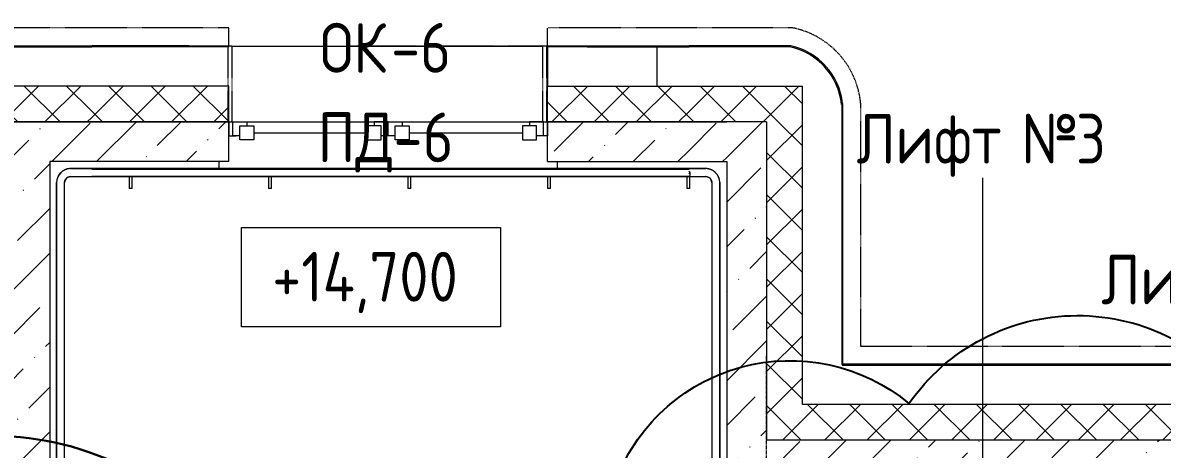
# Model space of a CAD drawing. Header units: millimetres. Extents: x -60946 to 138510, y -262288 to 24501.
# Drawn here: x 42074 to 47796, y -240754 to -238611 of the extents above; entities that cross this region are included whole.
import ezdxf

# ---------------------------------------------------------------- set-up
doc = ezdxf.new("R2010")
doc.units = ezdxf.units.MM
doc.linetypes.add('ADSK_Линия сетки', pattern=[25, 20, -2.5, 0, -2.5])
doc.linetypes.add('ADSK_Невидимые', pattern=[5, 3, -2])
for name, color, linetype, lineweight in [('2)Тип-3', 7, 'Continuous', 60), ('_ Окна', 7, 'Continuous', 18), ('Аннотация', 7, 'Continuous', 20), ('Марки окон', 7, 'Continuous', 20), ('Обобщенные модели', 7, 'ADSK_Невидимые', 18), ('Ограждение', 7, 'Continuous', 9), ('Окна', 7, 'Continuous', 9), ('Оси', 7, 'Continuous', 9), ('Отметки', 7, 'Continuous', 9), ('Панели витража', 7, 'Continuous', 9), ('Стены наружные', 7, 'Continuous', 18), ('Стены несущие', 7, 'Continuous', 30), ('Стены отделка', 7, 'Continuous', 30), ('Стены штриховка', 7, 'Continuous', 9)]:
    doc.layers.add(name, color=color, linetype=linetype, lineweight=lineweight)
doc.layers.add('2)Тип-4', color=7, linetype='Continuous', lineweight=30, true_color=0x0080c0)
doc.styles.add('GOST Common_2', font='', dxfattribs={"width": 0.9, "height": 250})
doc.styles.get('GOST Common_2').set_extended_font_data('GOST Common')
pattern_1 = [(45, (9.36, -250313.7), (84.18955, 308.69595), [396.875, -79.375, 3.353, -76.022])]
pattern_2 = [(45, (9.36, -250313.7), (-106.066, 106.066), []), (135, (9.36, -250313.7), (-106.066, -106.066), [])]

# ---------------------------------------------------------------- blocks, each defined once
blk = doc.blocks.new('Обобщенные модели 10 - Обобщенные модели 10-1218172-Маркировочный 5-й')
at = {"layer": 'Обобщенные модели'}
for p, q in [((43115, 11585), (43095, 11585)), ((43095, 11585), (43095, 11205)), ((43115, 11585), (43115, 11205)), ((43700, 11587.5), (44700, 11587.5)), ((43700, 11587.5), (43700, 11585)), ((44695, 11585), (44675, 11585)), ((44675, 11585), (44675, 11205)), ((44695, 11585), (44695, 11205)), ((45250, 11385), (45250, 11582.5)), ((43095, 11205), (43115, 11205)), ((44675, 11205), (44695, 11205))]:
    blk.add_line(p, q, dxfattribs=at)
blk = doc.blocks.new('Системная панель - 1_Алюминиевая панель RAL 1013-3049439-Маркировочный 5-й')
at = {"layer": 'Панели витража', "lineweight": 18}
for p, q in [((2035, 2.5), (-2035, 2.5)), ((-2035, 2.5), (-2035, -2.5)), ((2035, -2.5), (2035, 2.5)), ((-2035, -2.5), (2035, -2.5))]:
    blk.add_line(p, q, dxfattribs=at)
blk = doc.blocks.new('Системная панель - 1_Алюминиевая панель RAL 1013-1342559-Маркировочный 5-й')
at = {"layer": 'Панели витража', "lineweight": 18}
for p, q in [((655, 2.5), (-655, 2.5)), ((-655, 2.5), (-655, -2.5)), ((655, -2.5), (655, 2.5)), ((-655, -2.5), (655, -2.5))]:
    blk.add_line(p, q, dxfattribs=at)
blk = doc.blocks.new('Системная панель - 1_Алюминиевая панель RAL 1013-3034035-Маркировочный 5-й')
at = {"layer": 'Панели витража', "lineweight": 18}
for p, q in [((-509.3, 2.5), (20.3, 2.5)), ((-509.3, -2.5), (-509.3, 2.5)), ((509.3, 2.5), (20.3, 2.5)), ((509.3, -2.5), (509.3, 2.5)), ((-509.3, -2.5), (20.3, -2.5)), ((509.3, -2.5), (20.3, -2.5))]:
    blk.add_line(p, q, dxfattribs=at)
blk = doc.blocks.new('ОКНО L03 _2СТ_RS - ОК-6_1600х1980h_лестничная клетка-3556673-Маркировочный 5-й')
at = {"layer": '_ Окна'}
for p, q in [((-838.1, 100), (-838.1, 30)), ((-838.1, 100), (-833.1, 100)), ((-818.1, 100), (-748.1, 100)), ((-818.1, 30), (-818.1, 100)), ((-783.1, 10), (-783.1, 80)), ((-783.1, 80), (-713.1, 80)), ((-748.1, 100), (-748.1, 80)), ((-713.1, 80), (-713.1, 10)), ((-143.1, 80), (-143.1, 10)), ((-73.1, 80), (-143.1, 80)), ((-108.1, 100), (-108.1, 80)), ((-38.1, 100), (-108.1, 100)), ((-73.1, 10), (-73.1, 80)), ((-38.1, 30), (-38.1, 100)), ((-38.1, 100), (31.9, 100)), ((-38.1, 30), (-38.1, 100)), ((-3.1, 10), (-3.1, 80)), ((-3.1, 80), (66.9, 80)), ((31.9, 100), (31.9, 80)), ((66.9, 80), (66.9, 10)), ((636.9, 80), (636.9, 10)), ((706.9, 80), (636.9, 80)), ((671.9, 100), (671.9, 80)), ((741.9, 100), (671.9, 100)), ((706.9, 10), (706.9, 80)), ((741.9, 30), (741.9, 100)), ((761.9, 100), (756.9, 100)), ((761.9, 100), (761.9, 30)), ((-838.1, 30), (-803.1, 30)), ((-783.1, 30), (-818.1, 30)), ((-713.1, 10), (-783.1, 10)), ((-713.1, 45), (-143.1, 45)), ((-143.1, 10), (-73.1, 10)), ((-38.1, 30), (-73.1, 30)), ((-3.1, 30), (-38.1, 30)), ((66.9, 10), (-3.1, 10)), ((66.9, 45), (636.9, 45)), ((636.9, 10), (706.9, 10)), ((741.9, 30), (706.9, 30)), ((761.9, 30), (726.9, 30))]:
    blk.add_line(p, q, dxfattribs=at)
blk = doc.blocks.new('Системная панель - 1_Алюминиевая панель гладкая RAL 1013-3042007-Маркировочный 5-й')
at = {"layer": 'Панели витража', "lineweight": 18}
for p, q in [((-100, 2.5), (100, 2.5)), ((-100, -2.5), (-100, 2.5)), ((100, -2.5), (100, 2.5)), ((100, -2.5), (-100, -2.5))]:
    blk.add_line(p, q, dxfattribs=at)
blk = doc.blocks.new('Системная панель - 1_Алюминиевая панель RAL 1013-3034049-Маркировочный 5-й')
at = {"layer": 'Панели витража', "lineweight": 18}
for p, q in [((-509.4, 2.5), (1.6, 2.5)), ((-509.4, -2.5), (-509.4, 2.5)), ((509.4, 2.5), (1.6, 2.5)), ((509.4, -2.5), (509.4, 2.5)), ((-509.4, -2.5), (1.6, -2.5)), ((509.4, -2.5), (1.6, -2.5))]:
    blk.add_line(p, q, dxfattribs=at)
blk = doc.blocks.new('Системная панель - 1_Алюминиевая панель гладкая RAL 1013-3042009-Маркировочный 5-й')
at = {"layer": 'Панели витража', "lineweight": 18}
for p, q in [((-100, 2.5), (100, 2.5)), ((-100, -2.5), (-100, 2.5)), ((100, -2.5), (100, 2.5)), ((100, -2.5), (-100, -2.5))]:
    blk.add_line(p, q, dxfattribs=at)
blk = doc.blocks.new('Отлив_ - ОЦC-3046385-Маркировочный 5-й')
at = {"layer": 'Окна'}
for p, q in [((-785, 380), (775, 380)), ((-785, 380), (775, 380)), ((795, 380), (800, 380)), ((795, 380), (800, 380)), ((800, 377.5), (800, 180)), ((-785, 0), (775, 0)), ((795, 0), (800, 0))]:
    blk.add_line(p, q, dxfattribs=at)
blk = doc.blocks.new('Панель изогнутая_маленькая - Панель изогнутая_RAL 1013-3031545-Маркировочный 5-й')
at = {"layer": 'Панели витража', "lineweight": 18}
for p, q in [((-195.2, 3.7), (-195.2, -4)), ((195.2, -4.7), (195.2, 3))]:
    blk.add_line(p, q, dxfattribs=at)
for radius, start, end in [(337.7, 54.5935, 125.2079), (331.4, 53.8221, 125.9737)]:
    blk.add_arc((-0.5, -272.2), radius, start, end, dxfattribs=at)
blk = doc.blocks.new('Обобщенные модели 13 - Обобщенные модели 1-3016844-Маркировочный 5-й')
at = {"layer": 'Обобщенные модели'}
for p, q in [((43100, 11677.5), (41869.1, 11677.5)), ((43100, 11587.5), (43100, 11677.5)), ((44700, 11587.5), (44700, 11677.5)), ((45930.8, 11677.5), (44700, 11677.5)), ((45918.7, 11587.5), (45921.3, 11587.5)), ((46272.5, 11299.2), (46272.5, 10077.5)), ((46272.5, 10077.5), (61863.3, 10077.5))]:
    blk.add_line(p, q, dxfattribs=at)
for radius, start, end in [(427.7, 5.5117, 78.6758), (337.7, 53.1663, 56.9511), (337.7, 42.6471, 46.8016), (337.7, 32.3251, 36.6521), (337.7, 22.0834, 26.5025), (337.7, 11.8822, 16.353), (337.7, 6.2662, 6.5874)]:
    blk.add_arc((45846.8, 11258.1), radius, start, end, dxfattribs=at)
blk = doc.blocks.new('Тип перил - Перила_Внутренний_-3273141-Маркировочный 5-й')
at = {"layer": 'Ограждение'}
for p, q in [((42411, 10970), (42305, 10970)), ((42305, 10930), (42411, 10930)), ((45495, 10970), (45411, 10970)), ((45414.4, 10930), (45495, 10930)), ((42235, 10900), (42235, 9416.8)), ((42275, 9416.8), (42275, 10900)), ((45525, 10900), (45525, 9405)), ((45565, 9405), (45565, 10900)), ((42235, 9403.4), (42235, 6948.2)), ((42275, 6966.9), (42275, 9403.4)), ((45525, 9405), (45525, 5505)), ((45565, 5505), (45565, 9405))]:
    blk.add_line(p, q, dxfattribs=at)
at = {"layer": 'Ограждение', "flags": 128}
for points in [[(42305, 10970), (42302.2, 10969.9), (42299.4, 10969.7), (42296.6, 10969.5), (42293.8, 10969.1), (42291.1, 10968.6), (42288.4, 10968), (42285.7, 10967.2), (42283, 10966.4), (42280.3, 10965.5), (42277.7, 10964.4), (42275.2, 10963.3), (42272.7, 10962.1), (42270.2, 10960.7), (42267.8, 10959.3), (42265.5, 10957.7), (42263.2, 10956.1), (42261, 10954.4), (42258.8, 10952.6), (42256.8, 10950.7), (42254.8, 10948.7), (42252.9, 10946.7), (42251, 10944.6), (42249.3, 10942.4), (42247.7, 10940.1), (42246.1, 10937.8), (42244.6, 10935.4), (42243.3, 10933), (42242, 10930.5), (42240.8, 10927.9), (42239.8, 10925.3), (42238.8, 10922.7), (42237.9, 10920), (42237.2, 10917.3), (42236.5, 10914.6), (42236, 10911.9), (42235.6, 10909.1), (42235.3, 10906.3), (42235.1, 10903.5), (42235, 10900.7), (42235, 10900)], [(42275, 10900), (42275, 10901.2), (42275.1, 10902.4), (42275.2, 10903.6), (42275.4, 10904.7), (42275.6, 10905.9), (42275.9, 10907.1), (42276.2, 10908.3), (42276.5, 10909.4), (42276.9, 10910.5), (42277.4, 10911.7), (42277.9, 10912.7), (42278.4, 10913.8), (42279, 10914.9), (42279.6, 10915.9), (42280.2, 10916.9), (42280.9, 10917.9), (42281.7, 10918.8), (42282.4, 10919.8), (42283.3, 10920.6), (42284.1, 10921.5), (42285, 10922.3), (42285.9, 10923.1), (42286.8, 10923.8), (42287.8, 10924.5), (42288.8, 10925.2), (42289.8, 10925.8), (42290.9, 10926.4), (42291.9, 10927), (42293, 10927.5), (42294.1, 10927.9), (42295.3, 10928.3), (42296.4, 10928.7), (42297.6, 10929), (42298.7, 10929.3), (42299.9, 10929.5), (42301.1, 10929.7), (42302.3, 10929.8), (42303.5, 10929.9), (42304.7, 10930), (42305, 10930)], [(45565, 10900), (45564.9, 10902.8), (45564.8, 10905.6), (45564.5, 10908.3), (45564.1, 10911.1), (45563.6, 10913.9), (45563, 10916.6), (45562.3, 10919.3), (45561.4, 10922), (45560.5, 10924.6), (45559.5, 10927.2), (45558.3, 10929.8), (45557.1, 10932.3), (45555.7, 10934.8), (45554.3, 10937.2), (45552.8, 10939.5), (45551.1, 10941.8), (45549.4, 10944), (45547.6, 10946.1), (45545.7, 10948.2), (45543.8, 10950.2), (45541.7, 10952.1), (45539.6, 10953.9), (45537.4, 10955.7), (45535.1, 10957.3), (45532.8, 10958.9), (45530.4, 10960.3), (45528, 10961.7), (45525.5, 10963), (45523, 10964.1), (45520.4, 10965.2), (45517.7, 10966.2), (45515.1, 10967), (45512.4, 10967.8), (45509.6, 10968.4), (45506.9, 10969), (45504.1, 10969.4), (45501.3, 10969.7), (45498.6, 10969.9), (45495.8, 10970), (45495, 10970)], [(45495, 10930), (45496.2, 10929.9), (45497.4, 10929.9), (45498.6, 10929.8), (45499.8, 10929.6), (45501, 10929.4), (45502.1, 10929.1), (45503.3, 10928.8), (45504.4, 10928.4), (45505.6, 10928), (45506.7, 10927.6), (45507.8, 10927.1), (45508.9, 10926.6), (45509.9, 10926), (45510.9, 10925.4), (45511.9, 10924.7), (45512.9, 10924), (45513.9, 10923.3), (45514.8, 10922.5), (45515.7, 10921.7), (45516.5, 10920.9), (45517.3, 10920), (45518.1, 10919.1), (45518.9, 10918.1), (45519.6, 10917.2), (45520.2, 10916.2), (45520.9, 10915.2), (45521.5, 10914.1), (45522, 10913), (45522.5, 10911.9), (45523, 10910.8), (45523.4, 10909.7), (45523.7, 10908.6), (45524.1, 10907.4), (45524.3, 10906.2), (45524.6, 10905.1), (45524.7, 10903.9), (45524.9, 10902.7), (45525, 10901.5), (45525, 10900.3), (45525, 10900)], [(42235, 9416.8), (42235, 9415.6), (42235, 9414.4), (42235, 9413.2), (42235, 9412), (42235, 9410.8), (42235, 9409.6), (42235, 9408.5), (42235, 9407.3), (42235, 9406.2), (42235, 9405.1), (42235, 9404), (42235, 9403.4)], [(42275, 9403.4), (42275, 9404.4), (42275, 9405.5), (42275, 9406.7), (42275, 9407.8), (42275, 9409), (42275, 9410.1), (42275, 9411.3), (42275, 9412.5), (42275, 9413.7), (42275, 9414.9), (42275, 9416.1), (42275, 9416.8)], [(45542.9, 9405), (45545, 9405), (45547.1, 9405)], [(45547.1, 5505), (45545, 5505), (45542.9, 5505)]]:
    blk.add_lwpolyline(points, dxfattribs=at)
blk = doc.blocks.new('Тип перил - Перила_Внутренний_-V20-Маркировочный 5-й')
at = {"layer": 'Ограждение'}
for p, q in [((42305, 10970), (42411, 10970)), ((42305, 10930), (42411, 10930)), ((45411, 10970), (45495, 10970)), ((45414.4, 10930), (45495, 10930)), ((42235, 9416.8), (42235, 10900)), ((42275, 9416.8), (42275, 10900)), ((45525, 10900), (45525, 9405)), ((45565, 10900), (45565, 9405)), ((42235, 9394.4), (42235, 9416.8)), ((42235, 6948.2), (42235, 9394.4)), ((42275, 9394.4), (42275, 9416.8)), ((42275, 6966.9), (42275, 9394.4)), ((45565, 9405), (45525, 9405)), ((45525, 9405), (45525, 5505)), ((45565, 9405), (45565, 5505)), ((45565, 5505), (45525, 5505))]:
    blk.add_line(p, q, dxfattribs=at)
for centre, radius, start, end in [((42305, 10900), 70, 90, 180), ((42305, 10900), 30, 90, 180), ((45495, 10900), 70, 0, 90), ((45495, 10900), 30, 0, 90)]:
    blk.add_arc(centre, radius, start, end, dxfattribs=at)
blk = doc.blocks.new('Тип перил - Перила_Внутренний_-3274763-Маркировочный 5-й')
at = {"layer": 'Ограждение'}
for p, q in [((45411, 10970), (42411, 10970)), ((42411, 10970), (42411, 10967.3)), ((42411, 10967.3), (45411, 10967.3)), ((42411, 10932.6), (45411, 10932.6)), ((42411, 10930), (42411, 10932.6)), ((42411, 10930), (45411, 10930)), ((45411, 10970), (45411, 10967.3)), ((45411, 10930), (45411, 10932.6)), ((42235, 5791.9), (42235, 5505)), ((42275, 5505), (42275, 5791.9)), ((42252.9, 5750.7), (42257.1, 5750.7))]:
    blk.add_line(p, q, dxfattribs=at)
at = {"layer": 'Ограждение', "flags": 128}
blk.add_lwpolyline([(42257, 5505), (42255, 5505), (42253, 5505)], dxfattribs=at)
blk = doc.blocks.new('ADSK_Ограждение_Опоры_Г_образная - D15 высота60 консоль80-V34-Маркировочный 5-й')
at = {"layer": 'Ограждение'}
for p, q in [((-7.5, 80), (-7.5, 15)), ((-7.5, 80), (0, 80)), ((0, 80), (7.5, 80)), ((7.5, 20), (7.5, 80))]:
    blk.add_line(p, q, dxfattribs=at)
at = {"layer": 'Ограждение', "flags": 128}
for points in [[(-7.5, 0.6), (-7.5, 0.8), (-7.5, 1), (-7.5, 1.2), (-7.5, 1.4), (-7.5, 1.7), (-7.5, 2), (-7.5, 2.3), (-7.5, 2.6), (-7.5, 3), (-7.5, 3.3), (-7.5, 3.7), (-7.5, 4.1), (-7.5, 4.5), (-7.5, 5), (-7.5, 5.4), (-7.5, 5.9), (-7.5, 6.4), (-7.5, 6.9), (-7.5, 7.4), (-7.5, 7.9), (-7.5, 8.5), (-7.5, 9), (-7.5, 9.6), (-7.5, 10.1), (-7.5, 10.7), (-7.5, 11.3), (-7.5, 11.9), (-7.5, 12.5), (-7.5, 13), (-7.5, 13.6), (-7.5, 14.2), (-7.5, 14.8), (-7.5, 15)], [(-5.8, -4.8), (-6, -4.5), (-6.1, -4.3), (-6.3, -4.1), (-6.5, -3.8), (-6.6, -3.5), (-6.8, -3.3), (-6.9, -3), (-7, -2.7), (-7.1, -2.4), (-7.2, -2.2), (-7.3, -1.9), (-7.3, -1.6), (-7.4, -1.3), (-7.4, -1), (-7.5, -0.7)]]:
    blk.add_lwpolyline(points, dxfattribs=at)
at = {"layer": 'Ограждение'}
blk.add_arc((0, 0), 7.5, 122.6336, 237.3664, dxfattribs=at)
blk = doc.blocks.new('ADSK_Ограждение_Опоры_Г_образная - D15 высота60 консоль80-V35-Маркировочный 5-й')
at = {"layer": 'Ограждение'}
for p, q in [((-7.5, 80), (-7.5, 19.8)), ((-7.5, 80), (0, 80)), ((0, 80), (7.5, 80)), ((7.5, 19.8), (7.5, 80))]:
    blk.add_line(p, q, dxfattribs=at)
blk = doc.blocks.new('ADSK_Ограждение_Опоры_Г_образная - D15 высота60 консоль80-V27-Маркировочный 5-й')
at = {"layer": 'Ограждение'}
for p, q in [((-7.5, 80), (-7.5, 20)), ((-7.5, 80), (0, 80)), ((0, 80), (7.5, 80)), ((7.5, 20), (7.5, 80))]:
    blk.add_line(p, q, dxfattribs=at)
blk = doc.blocks.new('Подоконник_ - ПД-6-V41-Маркировочный 5-й')
at = {"layer": 'Окна'}
for p, q in [((-850, -130), (-850, -165.1)), ((850, -165), (850, -130))]:
    blk.add_line(p, q, dxfattribs=at)
blk = doc.blocks.new('Высотные отметки - Рамка-12095-Маркировочный 5-й')
at = {"layer": 'Аннотация', "lineweight": 20}
for p, q in [((-6.5, 0), (-6.5, 5)), ((-6.5, 5), (6.5, 5)), ((6.5, 5), (6.5, 0)), ((6.5, 0), (-6.5, 0))]:
    blk.add_line(p, q, dxfattribs=at)

msp = doc.modelspace()

# ---------------------------------------------------------------- hatches: boundary and pattern name
at = {"layer": 'Стены наружные', "lineweight": 9}
h = msp.add_hatch(dxfattribs=at)
h.set_pattern_fill('FP_4', color=256, style=0, pattern_type=2)
h.set_pattern_definition(pattern_2)
h.paths.add_polyline_path([(45609.3615, -239108.7359), (45989.3615, -239108.7359), (45989.3615, -238928.7359), (45420.3169, -238928.7359), (45420.3169, -239108.7359), (45577.63, -239108.7359)])
h.paths.add_polyline_path([(42420.3169, -239108.7359), (42420.3169, -238928.7359), (42009.3615, -238928.7359), (42009.3615, -239108.7359), (42328.8245, -239108.7359)])
h = msp.add_hatch(dxfattribs=at)
h.set_pattern_fill('FP_4', color=256, style=0, pattern_type=2)
h.set_pattern_definition(pattern_2)
h.paths.add_polyline_path([(45216.6516, -239108.7359), (45420.3169, -239108.7359), (45420.3169, -238928.7359), (44709.3615, -238928.7359), (44709.3615, -239108.7359), (44855.6732, -239108.7359)])
h.paths.add_polyline_path([(43050.7813, -239108.7359), (43109.3615, -239108.7359), (43109.3615, -238928.7359), (42420.3169, -238928.7359), (42420.3169, -239108.7359), (42689.8029, -239108.7359)])
h = msp.add_hatch(dxfattribs=at)
h.set_pattern_fill('FP_2', color=256, style=0, pattern_type=2)
h.set_pattern_definition(pattern_1)
h.paths.add_polyline_path([(42009.3615, -247708.7359), (42209.3615, -247708.7359), (42209.3615, -244562.7272), (42189.3615, -244562.7272), (42189.3615, -243381.782), (42209.3615, -243377.1189), (42209.3615, -239108.7359), (42009.3615, -239108.7359), (42009.3615, -247683.7359)])
h = msp.add_hatch(dxfattribs=at)
h.set_pattern_fill('FP_2', color=256, style=0, pattern_type=2)
h.set_pattern_definition(pattern_1)
h.paths.add_polyline_path([(45577.63, -239308.7359), (45609.3615, -239308.7359), (45609.3615, -239108.7359), (45420.3169, -239108.7359), (45420.3169, -239308.7359), (45487.3877, -239308.7359)])
h.paths.add_polyline_path([(42328.8245, -239308.7359), (42420.3169, -239308.7359), (42420.3169, -239108.7359), (42209.3615, -239108.7359), (42209.3615, -239308.7359)])
h = msp.add_hatch(dxfattribs=at)
h.set_pattern_fill('FP_2', color=256, style=0, pattern_type=2)
h.set_pattern_definition(pattern_1)
h.paths.add_polyline_path([(42420.3169, -239308.7359), (43109.3615, -239308.7359), (43109.3615, -239108.7359), (42420.3169, -239108.7359), (42420.3169, -239262.6289)])
h.paths.add_polyline_path([(45397.1408, -239308.7359), (45420.3169, -239308.7359), (45420.3169, -239108.7359), (44709.3615, -239108.7359), (44709.3615, -239308.7359), (45216.6516, -239308.7359)])
h = msp.add_hatch(dxfattribs=at)
h.set_pattern_fill('FP_2', color=256, style=0, pattern_type=2)
h.set_pattern_definition(pattern_1)
h.paths.add_polyline_path([(45609.3615, -247708.7359), (45809.3615, -247708.7359), (45809.3615, -239108.7359), (45609.3615, -239108.7359), (45609.3615, -247508.7359)])
h = msp.add_hatch(dxfattribs=at)
h.set_pattern_fill('FP_4', color=256, style=0, pattern_type=2)
h.set_pattern_definition(pattern_2)
h.paths.add_polyline_path([(45989.3615, -240708.7359), (45989.3615, -239108.7359), (45809.3615, -239108.7359), (45809.3615, -240708.7359)])
h = msp.add_hatch(dxfattribs=at)
h.set_pattern_fill('FP_4', color=256, style=0, pattern_type=2)
h.set_pattern_definition(pattern_2)
h.paths.add_polyline_path([(45989.3615, -240708.7359), (49609.3615, -240708.7359), (49609.3615, -240528.7359), (45989.3615, -240528.7359)])
h = msp.add_hatch(dxfattribs=at)
h.set_pattern_fill('FP_2', color=256, style=0, pattern_type=2)
h.set_pattern_definition(pattern_1)
h.paths.add_polyline_path([(47509.3615, -240908.7359), (49609.3615, -240908.7359), (49609.3615, -240708.7359), (45809.3615, -240708.7359), (45809.3615, -240908.7359)])

# ---------------------------------------------------------------- linework, layer by layer
at = {"layer": '2)Тип-3', "color": 5, "lineweight": 25}
msp.add_lwpolyline([(45046.4171, -248755.0868, -0.52056705), (45046.4171, -247006.6602, -0.52056705), (45046.4171, -244573.6925, -0.52056705), (45046.4171, -242482.0437, -0.52056705), (45046.4171, -240928.8752, -0.52056705), (46524.6227, -240524.764, -0.52056705), (48214.9499, -240520.2222, -0.52056705), (49898.905, -240515.6976, -0.52056705), (51326.4892, -240511.8617, -0.52056705), (52852.9226, -240507.7603, -0.52056705), (53220.8131, -241768.8028, -0.52056705), (53220.8131, -243330.7432, -0.52056705), (53220.8131, -244787.0895, -0.52056705), (53220.8131, -246913.5364, -0.52056705), (53220.8131, -248373.4411, -0.52056705), (51194.9524, -248738.566, -0.52056705), (49779.1606, -248742.3702, -0.52056705), (47309.2936, -248749.0066, -0.52056705)], format="xyb", close=True, dxfattribs=at)
at = {"layer": '2)Тип-4', "color": 5}
msp.add_lwpolyline([(36552.0483, -247317.346, -0.52056705), (36552.0483, -244782.2598, -0.52056705), (36552.0483, -243217.1748, -0.52056705), (36552.0483, -241756.6908, -0.52056705), (38071.6223, -241306.3471, -0.52056705), (40743.0456, -241306.3471, -0.52056705), (43117.6303, -241306.3471, -0.52056705), (43211.0209, -242714.1555, -0.52056705), (43211.0209, -244539.7916, -0.52056705), (43211.0209, -247247.2129, -0.52056705), (41145.1904, -247317.346, -0.52056705), (38639.2337, -247317.346, -0.52056705)], format="xyb", close=True, dxfattribs=at)
at = {"layer": 'Аннотация', "lineweight": 9}
msp.add_line((46895.5254, -241372.3438), (46895.5254, -239390.8462), dxfattribs=at)
at = {"layer": 'Оси', "color": 253, "linetype": 'ADSK_Линия сетки', "lineweight": 5, "true_color": 0xaaaaaa}
msp.add_line((45809.3615, -261287.5872), (45809.3615, -240286.2598), dxfattribs=at)
at = {"layer": 'Стены несущие', "lineweight": 9}
for p, q in [((42209.3615, -239108.7359), (42009.3615, -239108.7359)), ((43109.3615, -239308.7359), (43109.3615, -239108.7359)), ((44709.3615, -239308.7359), (44709.3615, -239108.7359)), ((45809.3615, -239108.7359), (45609.3615, -239108.7359)), ((42209.3615, -239308.7359), (42209.3615, -243377.1189)), ((43109.3615, -239308.7359), (42209.3615, -239308.7359)), ((44709.3615, -239308.7359), (45609.3615, -239308.7359)), ((45609.3615, -239308.7359), (45609.3615, -247508.7359)), ((49609.3615, -240708.7359), (45809.3615, -240708.7359))]:
    msp.add_line(p, q, dxfattribs=at)
at = {"layer": 'Стены отделка', "lineweight": 9}
for p, q in [((43109.3615, -238928.7359), (41829.3615, -238928.7359)), ((43109.3615, -239108.7359), (43109.3615, -238928.7359)), ((44709.3615, -239108.7359), (44709.3615, -238928.7359)), ((44709.3615, -238928.7359), (45989.3615, -238928.7359)), ((45989.3615, -240528.7359), (45989.3615, -238928.7359)), ((42009.3615, -239108.7359), (42209.3615, -239108.7359)), ((45809.3615, -239108.7359), (45609.3615, -239108.7359)), ((45809.3615, -239108.7359), (45809.3615, -240708.7359)), ((49609.3615, -240528.7359), (45989.3615, -240528.7359))]:
    msp.add_line(p, q, dxfattribs=at)
at = {"layer": 'Стены штриховка', "lineweight": 9}
for p, q in [((42209.3615, -239108.7359), (43109.3615, -239108.7359)), ((43109.3615, -239108.7359), (42209.3615, -239108.7359)), ((44709.3615, -239108.7359), (45609.3615, -239108.7359)), ((45609.3615, -239108.7359), (44709.3615, -239108.7359))]:
    msp.add_line(p, q, dxfattribs=at)

# ---------------------------------------------------------------- block references
at = {"layer": 'Обобщенные модели'}
for name in ['Обобщенные модели 13 - Обобщенные модели 1-3016844-Маркировочный 5-й', 'Обобщенные модели 10 - Обобщенные модели 10-1218172-Маркировочный 5-й']:
    msp.add_blockref(name, (9.3615, -250313.7049), dxfattribs=at)
at = {"layer": 'Ограждение'}
for name in ['Тип перил - Перила_Внутренний_-3273141-Маркировочный 5-й', 'Тип перил - Перила_Внутренний_-V20-Маркировочный 5-й', 'Тип перил - Перила_Внутренний_-3274763-Маркировочный 5-й']:
    msp.add_blockref(name, (9.3615, -250313.7049), dxfattribs=at)
at = {"layer": 'Ограждение', "rotation": 180}
for name, p in [('ADSK_Ограждение_Опоры_Г_образная - D15 высота60 консоль80-V27-Маркировочный 5-й', (42616.2941, -239363.7359)), ('ADSK_Ограждение_Опоры_Г_образная - D15 высота60 консоль80-V27-Маркировочный 5-й', (43316.2941, -239363.7359)), ('ADSK_Ограждение_Опоры_Г_образная - D15 высота60 консоль80-V27-Маркировочный 5-й', (44016.2941, -239363.7359)), ('ADSK_Ограждение_Опоры_Г_образная - D15 высота60 консоль80-V35-Маркировочный 5-й', (44716.2941, -239363.7359)), ('ADSK_Ограждение_Опоры_Г_образная - D15 высота60 консоль80-V34-Маркировочный 5-й', (45416.2941, -239363.7359))]:
    msp.add_blockref(name, p, dxfattribs=at)
at = {"layer": 'Окна'}
for name, p in [('Отлив_ - ОЦC-3046385-Маркировочный 5-й', (43909.3615, -239108.7359)), ('ОКНО L03 _2СТ_RS - ОК-6_1600х1980h_лестничная клетка-3556673-Маркировочный 5-й', (43947.4615, -239208.7359))]:
    msp.add_blockref(name, p, dxfattribs=at)
at = {"layer": 'Окна', "color": 7, "true_color": 0xffffff}
msp.add_blockref('Подоконник_ - ПД-6-V41-Маркировочный 5-й', (43909.3615, -239178.7359), dxfattribs=at)
at = {"layer": 'Отметки', "lineweight": 20, "xscale": 99.99999999999993, "yscale": 99.99999999999993, "zscale": 99.99999999999993}
msp.add_blockref('Высотные отметки - Рамка-12095-Маркировочный 5-й', (43823.3641, -240139.0192), dxfattribs=at)
at = {"layer": 'Панели витража'}
for name, p, rotation in [('Панель изогнутая_маленькая - Панель изогнутая_RAL 1013-3031545-Маркировочный 5-й', (46058.7329, -238873.7359), 312.0152720236958), ('Системная панель - 1_Алюминиевая панель RAL 1013-1342559-Маркировочный 5-й', (46189.3615, -239673.7359), 269.9999999999901), ('Системная панель - 1_Алюминиевая панель RAL 1013-3049439-Маркировочный 5-й', (48224.3615, -240328.7359), 180)]:
    msp.add_blockref(name, p, dxfattribs=dict(at, rotation=rotation))
at = {"layer": 'Панели витража', "lineweight": 18}
for name, p in [('Системная панель - 1_Алюминиевая панель RAL 1013-3034035-Маркировочный 5-й', (42400.037, -238728.7359)), ('Системная панель - 1_Алюминиевая панель гладкая RAL 1013-3042009-Маркировочный 5-й', (43009.3615, -238728.7359)), ('Системная панель - 1_Алюминиевая панель гладкая RAL 1013-3042007-Маркировочный 5-й', (44809.3615, -238728.7359)), ('Системная панель - 1_Алюминиевая панель RAL 1013-3034049-Маркировочный 5-й', (45418.7329, -238728.7359))]:
    msp.add_blockref(name, p, dxfattribs=at)

# ---------------------------------------------------------------- texts
at = {"layer": 'Аннотация', "lineweight": 9, "char_height": 250, "attachment_point": 1, "style": 'GOST Common_2'}
for s, insert, width in [('Лифт', (46261.4754, -239068.4191), 909.113625), ('\\fGOST Common|b0|i0|c204|p34|;\\W.9;№', (47088.9598, -239068.4191), 331.898625), ('\\fGOST Common|b0|i0|c204|p34|;\\W.9;3', (47362.8035, -239068.4191), 194.810062), ('Лифт', (47490.7846, -239776.022), 909.113625)]:
    msp.add_mtext(s, dxfattribs=dict(at, insert=insert, width=width))
at = {"layer": 'Марки окон', "lineweight": 5, "char_height": 250, "attachment_point": 1, "style": 'GOST Common_2'}
for s, insert, width in [('ОК', (43566.4541, -238611.7228), 432.91125), ('-6', (43923.6416, -238611.7228), 389.620125), ('ПД', (43554.7541, -239061.7228), 461.772), ('-6', (43935.7541, -239061.7228), 389.620125)]:
    msp.add_mtext(s, dxfattribs=dict(at, insert=insert, width=width))
at = {"layer": 'Отметки', "lineweight": 20, "insert": (43326.8039, -239762.3122), "char_height": 250, "width": 1191.744618, "attachment_point": 1, "line_spacing_factor": 1.022761, "style": 'GOST Common_2'}
msp.add_mtext('+14,700', dxfattribs=at)

doc.saveas('drawing.dxf')
